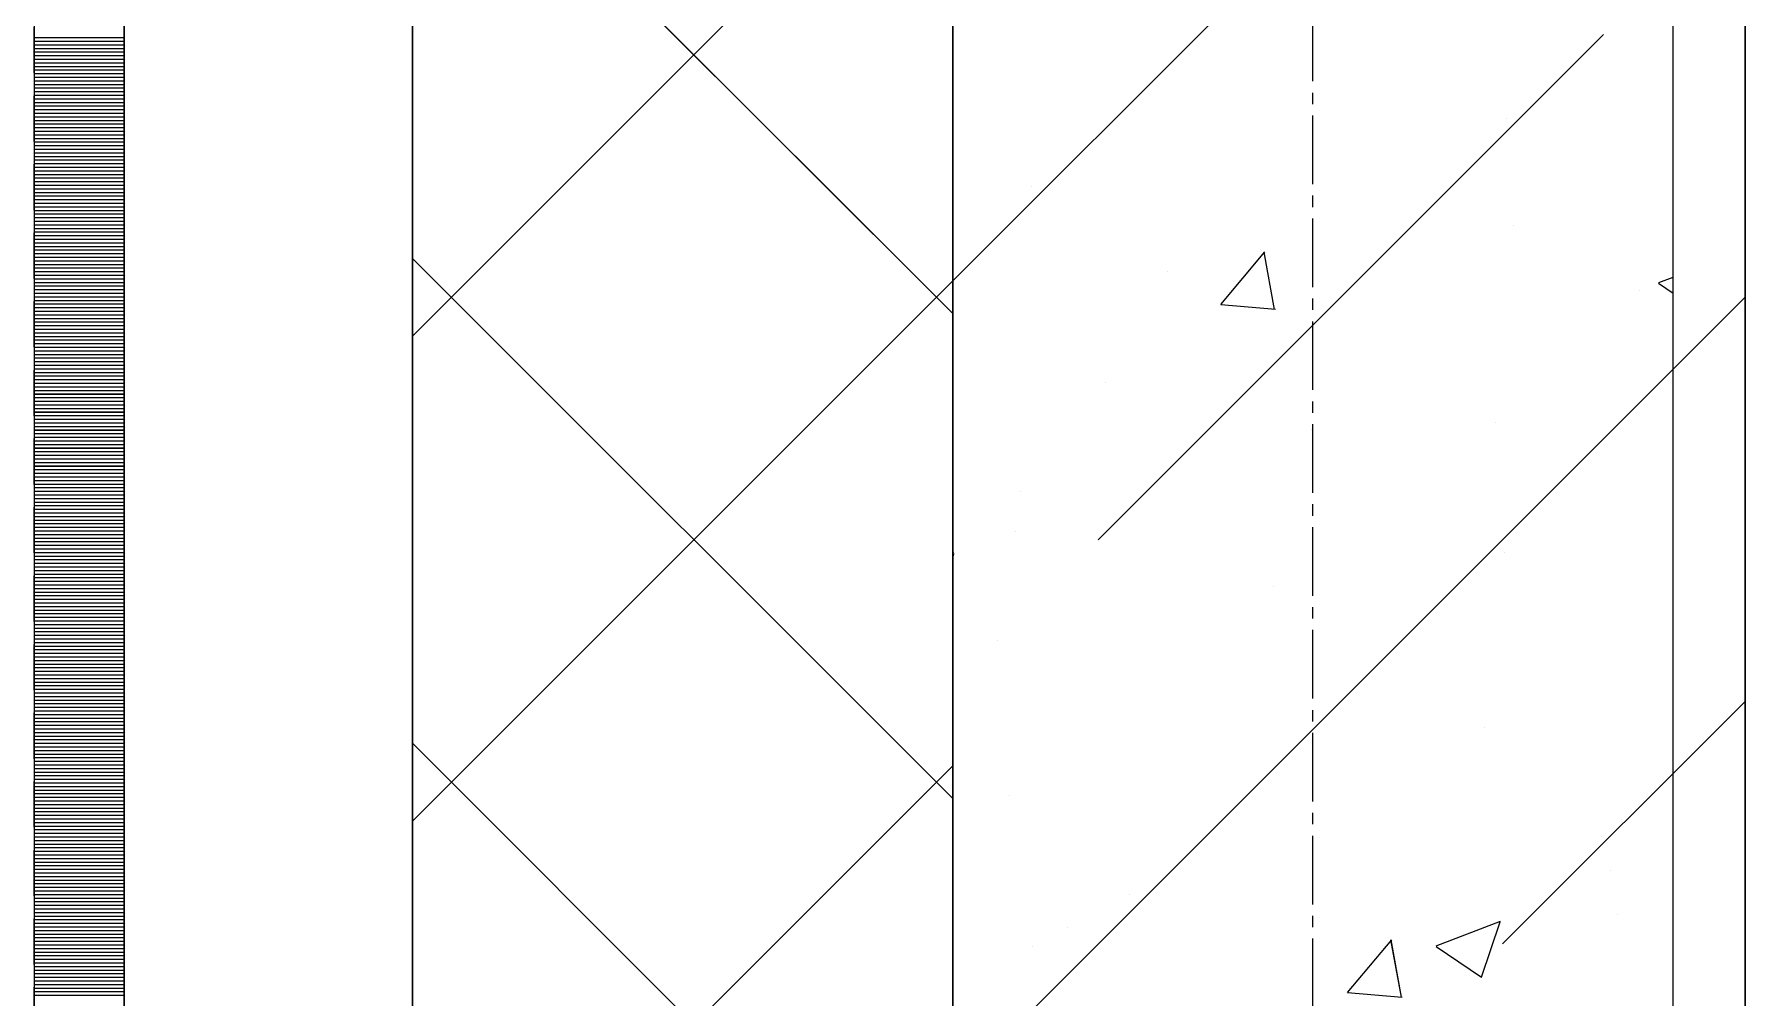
# Model space of a CAD drawing. Header units: millimetres. Extents: x 470010 to 1231400, y -134005 to 421770.
# Drawn here: x 806167.7 to 806643.1, y 158823.3 to 159090.9 of the extents above; entities that cross this region are included whole.
import ezdxf
from ezdxf.enums import TextEntityAlignment as Align

# ---------------------------------------------------------------- set-up
doc = ezdxf.new("R2010")
doc.units = ezdxf.units.MM
for name, pattern in [('CENTER2', [28.575, 19.05, -3.175, 3.175, -3.175]), ('DASHED', [19.05, 12.7, -6.35]), ('HIDDEN2', [4.7625, 3.175, -1.5875])]:
    doc.linetypes.add(name, pattern=pattern)
doc.layers.get('Defpoints').update_dxf_attribs({"color": 140})
doc.layers.add('АР_Делит', color=120, linetype='Continuous', lineweight=0, plot=False)
for name, color, linetype, lineweight in [('АР_Колонны', 70, 'Continuous', 30), ('АР_Стены ЖБ', 7, 'Continuous', 35), ('АР_Стены ПЕНОблок', 52, 'Continuous', 20), ('АР_Тонкая', 254, 'Continuous', 5), ('АР_Утеплитель', 31, 'Continuous', 0), ('АР_Штриховка', 8, 'Continuous', 0)]:
    doc.layers.add(name, color=color, linetype=linetype, lineweight=lineweight)
doc.layers.add('РД_Оси_100', color=7, linetype='Continuous', lineweight=0, true_color=0x525252)
doc.styles.add('style1', font='ARIALN.TTF')

# ---------------------------------------------------------------- blocks, each defined once
blk = doc.blocks.new('СОШ_2200_АР_ОСИ_М100_28.05.24')
at = {"layer": 'АР_Делит', "color": 251, "linetype": 'DASHED', "true_color": 0x636466}
blk.add_lwpolyline([(114955, 135155), (114955, -355), (93595.036, -355), (93595.036, 13855), (94145, 13855), (94145, 68320), (66055, 68320), (66055, 13857.73), (83455, 13857.73), (83455, -355), (45245, -355), (45245, 13145), (44695, 13145), (44695, 26755), (45245, 26755), (45245, 68320), (20455, 68320), (20455, 26755), (27955, 26755), (27955, 13145), (-355, 13145), (-355, 100855)], dxfattribs=at)
at = {"layer": 'РД_Оси_100', "color": 251, "linetype": 'CENTER2', "true_color": 0x636466}
blk.add_line((0, -6155), (0, 139938.679), dxfattribs=at)
blk = doc.blocks.new('A$C9108343f')
at = {"layer": 'АР_Колонны', "color": 18, "linetype": 'HIDDEN2', "lineweight": 25, "true_color": 0x000000}
for p, q in [((140704.09, 258479.49), (140704.09, 259679.49)), ((140924.09, 259679.49), (140924.09, 258479.49))]:
    blk.add_line(p, q, dxfattribs=at)
at = {"layer": 'АР_Колонны', "color": 18, "linetype": 'Continuous', "lineweight": 15, "true_color": 0x000000}
for p, q in [((140704.09, 259679.49), (140704.09, 258479.49)), ((140704.09, 259679.49), (140704.09, 258479.49)), ((140924.09, 258479.49), (140924.09, 259679.49)), ((140924.09, 258479.49), (140924.09, 259679.49))]:
    blk.add_line(p, q, dxfattribs=at)
at = {"layer": 'АР_Стены ЖБ', "color": 18, "linetype": 'Continuous', "lineweight": 30, "true_color": 0x000000}
for p, q in [((140704.09, 259679.49), (140704.09, 258479.49)), ((140924.09, 258479.49), (140924.09, 259679.49))]:
    blk.add_line(p, q, dxfattribs=at)
at = {"layer": 'АР_Стены ПЕНОблок', "color": 18, "linetype": 'Continuous', "lineweight": 20, "true_color": 0x000000}
for p, q in [((140704.09, 313879.49), (140704.09, 237679.49)), ((140904.09, 237679.49), (140904.09, 313879.49))]:
    blk.add_line(p, q, dxfattribs=at)
at = {"layer": 'АР_Тонкая', "color": 18, "linetype": 'Continuous', "lineweight": 5, "true_color": 0x000000}
for p, q in [((140449.09, 313879.49), (140449.09, 237679.49)), ((140474.09, 313879.49), (140474.09, 237679.49)), ((140474.09, 237679.49), (140474.09, 313879.49)), ((140554.09, 237679.49), (140554.09, 313879.49))]:
    blk.add_line(p, q, dxfattribs=at)
at = {"layer": 'АР_Утеплитель', "color": 18, "linetype": 'Continuous', "lineweight": 0, "true_color": 0x000000}
for p, q in [((140554.09, 313879.49), (140554.09, 237679.49)), ((140704.09, 237679.49), (140704.09, 313879.49))]:
    blk.add_line(p, q, dxfattribs=at)
at = {"layer": 'АР_Штриховка', "color": 18, "linetype": 'Continuous', "lineweight": 5, "true_color": 0x000000}
for p, q in [((140704.09, 259388.63), (140924.09, 259608.63)), ((140744.49, 259316.78), (140884.81, 259457.09)), ((140704.09, 259164.13), (140924.09, 259384.13)), ((140716.43, 259288.71), (140716.43, 259288.71)), ((140856.74, 259204.52), (140924.09, 259271.87))]:
    blk.add_line(p, q, dxfattribs=at)
at = {"layer": 'АР_Штриховка', "color": 18, "linetype": 'Continuous', "lineweight": 0, "true_color": 0x000000}
for p, q in [((140704.09, 259379.62), (140554.09, 259529.62)), ((140554.09, 259373.34), (140704.09, 259523.34)), ((140449.09, 259456.24), (140474.09, 259456.24)), ((140449.09, 259455.24), (140474.09, 259455.24)), ((140449.09, 259454.24), (140474.09, 259454.24)), ((140449.09, 259453.24), (140474.09, 259453.24)), ((140449.09, 259452.24), (140474.09, 259452.24)), ((140449.09, 259451.24), (140474.09, 259451.24)), ((140449.09, 259450.24), (140474.09, 259450.24)), ((140449.09, 259449.24), (140474.09, 259449.24)), ((140449.09, 259448.24), (140474.09, 259448.24)), ((140449.09, 259447.24), (140474.09, 259447.24)), ((140449.09, 259446.24), (140474.09, 259446.24)), ((140449.09, 259445.24), (140474.09, 259445.24)), ((140449.09, 259444.24), (140474.09, 259444.24)), ((140449.09, 259443.24), (140474.09, 259443.24)), ((140449.09, 259442.24), (140474.09, 259442.24)), ((140449.09, 259441.24), (140474.09, 259441.24)), ((140449.09, 259440.24), (140474.09, 259440.24)), ((140449.09, 259439.24), (140474.09, 259439.24)), ((140449.09, 259438.24), (140474.09, 259438.24)), ((140449.09, 259437.24), (140474.09, 259437.24)), ((140449.09, 259436.24), (140474.09, 259436.24)), ((140449.09, 259435.24), (140474.09, 259435.24)), ((140449.09, 259434.24), (140474.09, 259434.24)), ((140449.09, 259433.24), (140474.09, 259433.24)), ((140449.09, 259432.24), (140474.09, 259432.24)), ((140449.09, 259431.24), (140474.09, 259431.24)), ((140449.09, 259430.24), (140474.09, 259430.24)), ((140857.83, 259433.8), (140857.83, 259433.8)), ((140449.09, 259429.24), (140474.09, 259429.24)), ((140449.09, 259428.24), (140474.09, 259428.24)), ((140449.09, 259427.24), (140474.09, 259427.24)), ((140449.09, 259426.24), (140474.09, 259426.24)), ((140449.09, 259425.24), (140474.09, 259425.24)), ((140449.09, 259424.24), (140474.09, 259424.24)), ((140449.09, 259423.24), (140474.09, 259423.24)), ((140449.09, 259422.24), (140474.09, 259422.24)), ((140449.09, 259421.24), (140474.09, 259421.24)), ((140449.09, 259420.24), (140474.09, 259420.24)), ((140449.09, 259419.24), (140474.09, 259419.24)), ((140449.09, 259418.24), (140474.09, 259418.24)), ((140449.09, 259417.24), (140474.09, 259417.24)), ((140449.09, 259416.24), (140474.09, 259416.24)), ((140449.09, 259415.24), (140474.09, 259415.24)), ((140449.09, 259414.24), (140474.09, 259414.24)), ((140449.09, 259413.24), (140474.09, 259413.24)), ((140449.09, 259412.24), (140474.09, 259412.24)), ((140449.09, 259411.24), (140474.09, 259411.24)), ((140725.91, 259414.75), (140725.91, 259414.75)), ((140449.09, 259410.24), (140474.09, 259410.24)), ((140449.09, 259409.24), (140474.09, 259409.24)), ((140449.09, 259408.24), (140474.09, 259408.24)), ((140449.09, 259407.24), (140474.09, 259407.24)), ((140449.09, 259406.24), (140474.09, 259406.24)), ((140449.09, 259405.24), (140474.09, 259405.24)), ((140449.09, 259404.24), (140474.09, 259404.24)), ((140449.09, 259403.24), (140474.09, 259403.24)), ((140449.09, 259402.24), (140474.09, 259402.24)), ((140859.88, 259404.05), (140859.88, 259404.05)), ((140449.09, 259401.24), (140474.09, 259401.24)), ((140449.09, 259400.24), (140474.09, 259400.24)), ((140449.09, 259399.24), (140474.09, 259399.24)), ((140449.09, 259398.24), (140474.09, 259398.24)), ((140449.09, 259397.24), (140474.09, 259397.24)), ((140778.48, 259382.11), (140790.73, 259396.7)), ((140793.46, 259380.73), (140790.52, 259396.65)), ((140449.09, 259396.24), (140474.09, 259396.24)), ((140449.09, 259395.24), (140474.09, 259395.24)), ((140449.09, 259394.24), (140474.09, 259394.24)), ((140449.09, 259393.24), (140474.09, 259393.24)), ((140449.09, 259392.24), (140474.09, 259392.24)), ((140704.09, 259244.92), (140554.09, 259394.92)), ((140449.09, 259391.24), (140474.09, 259391.24)), ((140449.09, 259390.24), (140474.09, 259390.24)), ((140449.09, 259389.24), (140474.09, 259389.24)), ((140449.09, 259388.24), (140474.09, 259388.24)), ((140449.09, 259387.24), (140474.09, 259387.24)), ((140554.09, 259238.63), (140704.09, 259388.63)), ((140763.68, 259391.39), (140763.68, 259391.39)), ((140900.07, 259387.99), (140904.09, 259385.27)), ((140900.15, 259388.18), (140904.09, 259389.69)), ((140449.09, 259386.24), (140474.09, 259386.24)), ((140449.09, 259385.24), (140474.09, 259385.24)), ((140449.09, 259384.24), (140474.09, 259384.24)), ((140449.09, 259383.24), (140474.09, 259383.24)), ((140449.09, 259382.24), (140474.09, 259382.24)), ((140894.65, 259385.99), (140894.65, 259385.99)), ((140449.09, 259381.24), (140474.09, 259381.24)), ((140449.09, 259380.24), (140474.09, 259380.24)), ((140449.09, 259379.24), (140474.09, 259379.24)), ((140449.09, 259378.24), (140474.09, 259378.24)), ((140778.48, 259382.1), (140793.66, 259380.77)), ((140449.09, 259377.24), (140474.09, 259377.24)), ((140449.09, 259376.24), (140474.09, 259376.24)), ((140449.09, 259375.24), (140474.09, 259375.24)), ((140449.09, 259374.24), (140474.09, 259374.24)), ((140449.09, 259373.24), (140474.09, 259373.24)), ((140449.09, 259372.24), (140474.09, 259372.24)), ((140449.09, 259371.24), (140474.09, 259371.24)), ((140449.09, 259370.24), (140474.09, 259370.24)), ((140449.09, 259369.24), (140474.09, 259369.24)), ((140449.09, 259368.24), (140474.09, 259368.24)), ((140449.09, 259367.24), (140474.09, 259367.24)), ((140449.09, 259366.24), (140474.09, 259366.24)), ((140449.09, 259365.24), (140474.09, 259365.24)), ((140449.09, 259364.24), (140474.09, 259364.24)), ((140449.09, 259363.24), (140474.09, 259363.24)), ((140449.09, 259362.24), (140474.09, 259362.24)), ((140449.09, 259361.24), (140474.09, 259361.24)), ((140449.09, 259360.24), (140474.09, 259360.24)), ((140449.09, 259359.24), (140474.09, 259359.24)), ((140746.52, 259360.57), (140746.52, 259360.57)), ((140449.09, 259358.24), (140474.09, 259358.24)), ((140449.09, 259357.24), (140474.09, 259357.24)), ((140449.09, 259356.24), (140474.09, 259356.24)), ((140449.09, 259355.24), (140474.09, 259355.24)), ((140449.09, 259354.24), (140474.09, 259354.24)), ((140449.09, 259353.24), (140474.09, 259353.24)), ((140449.09, 259352.24), (140474.09, 259352.24)), ((140449.09, 259351.24), (140474.09, 259351.24)), ((140449.09, 259350.24), (140474.09, 259350.24)), ((140449.09, 259349.24), (140474.09, 259349.24)), ((140854.74, 259349.24), (140854.74, 259349.24)), ((140449.09, 259348.24), (140474.09, 259348.24)), ((140449.09, 259347.24), (140474.09, 259347.24)), ((140449.09, 259346.24), (140474.09, 259346.24)), ((140449.09, 259345.24), (140474.09, 259345.24)), ((140449.09, 259344.24), (140474.09, 259344.24)), ((140803.62, 259347.41), (140803.62, 259347.41)), ((140449.09, 259343.24), (140474.09, 259343.24)), ((140449.09, 259342.24), (140474.09, 259342.24)), ((140449.09, 259341.24), (140474.09, 259341.24)), ((140449.09, 259340.24), (140474.09, 259340.24)), ((140449.09, 259339.24), (140474.09, 259339.24)), ((140449.09, 259338.24), (140474.09, 259338.24)), ((140449.09, 259337.24), (140474.09, 259337.24)), ((140449.09, 259336.24), (140474.09, 259336.24)), ((140449.09, 259335.24), (140474.09, 259335.24)), ((140449.09, 259334.24), (140474.09, 259334.24)), ((140449.09, 259333.24), (140474.09, 259333.24)), ((140449.09, 259332.24), (140474.09, 259332.24)), ((140449.09, 259331.24), (140474.09, 259331.24)), ((140449.09, 259330.24), (140474.09, 259330.24)), ((140722.82, 259330.2), (140722.82, 259330.2)), ((140449.09, 259329.24), (140474.09, 259329.24)), ((140449.09, 259328.24), (140474.09, 259328.24)), ((140449.09, 259327.24), (140474.09, 259327.24)), ((140449.09, 259326.24), (140474.09, 259326.24)), ((140449.09, 259325.24), (140474.09, 259325.24)), ((140449.09, 259324.24), (140474.09, 259324.24)), ((140449.09, 259323.24), (140474.09, 259323.24)), ((140449.09, 259322.24), (140474.09, 259322.24)), ((140449.09, 259321.24), (140474.09, 259321.24)), ((140449.09, 259320.24), (140474.09, 259320.24)), ((140449.09, 259319.24), (140474.09, 259319.24)), ((140449.09, 259318.24), (140474.09, 259318.24)), ((140449.09, 259317.24), (140474.09, 259317.24)), ((140449.09, 259316.24), (140474.09, 259316.24)), ((140721.59, 259319.02), (140721.59, 259319.02)), ((140449.09, 259315.24), (140474.09, 259315.24)), ((140449.09, 259314.24), (140474.09, 259314.24)), ((140449.09, 259313.24), (140474.09, 259313.24)), ((140449.09, 259312.24), (140474.09, 259312.24)), ((140449.09, 259311.24), (140474.09, 259311.24)), ((140704.09, 259312.92), (140704.52, 259313.08)), ((140704.09, 259311.85), (140704.44, 259312.89)), ((140857.18, 259313.29), (140857.18, 259313.29)), ((140449.09, 259310.24), (140474.09, 259310.24)), ((140449.09, 259309.24), (140474.09, 259309.24)), ((140449.09, 259308.24), (140474.09, 259308.24)), ((140449.09, 259307.24), (140474.09, 259307.24)), ((140449.09, 259306.24), (140474.09, 259306.24)), ((140449.09, 259305.24), (140474.09, 259305.24)), ((140449.09, 259304.24), (140474.09, 259304.24)), ((140449.09, 259303.24), (140474.09, 259303.24)), ((140449.09, 259302.24), (140474.09, 259302.24)), ((140793.06, 259303.87), (140793.06, 259303.87)), ((140449.09, 259301.24), (140474.09, 259301.24)), ((140449.09, 259300.24), (140474.09, 259300.24)), ((140449.09, 259299.24), (140474.09, 259299.24)), ((140449.09, 259298.24), (140474.09, 259298.24)), ((140449.09, 259297.24), (140474.09, 259297.24)), ((140449.09, 259296.24), (140474.09, 259296.24)), ((140449.09, 259295.24), (140474.09, 259295.24)), ((140449.09, 259294.24), (140474.09, 259294.24)), ((140449.09, 259293.24), (140474.09, 259293.24)), ((140449.09, 259292.24), (140474.09, 259292.24)), ((140449.09, 259291.24), (140474.09, 259291.24)), ((140449.09, 259290.24), (140474.09, 259290.24)), ((140449.09, 259289.24), (140474.09, 259289.24)), ((140449.09, 259288.24), (140474.09, 259288.24)), ((140449.09, 259287.24), (140474.09, 259287.24)), ((140449.09, 259286.24), (140474.09, 259286.24)), ((140449.09, 259285.24), (140474.09, 259285.24)), ((140449.09, 259284.24), (140474.09, 259284.24)), ((140449.09, 259283.24), (140474.09, 259283.24)), ((140449.09, 259282.24), (140474.09, 259282.24)), ((140449.09, 259281.24), (140474.09, 259281.24)), ((140449.09, 259280.24), (140474.09, 259280.24)), ((140449.09, 259279.24), (140474.09, 259279.24)), ((140449.09, 259278.24), (140474.09, 259278.24)), ((140449.09, 259277.24), (140474.09, 259277.24)), ((140449.09, 259276.24), (140474.09, 259276.24)), ((140449.09, 259275.24), (140474.09, 259275.24)), ((140449.09, 259274.24), (140474.09, 259274.24)), ((140449.09, 259273.24), (140474.09, 259273.24)), ((140449.09, 259272.24), (140474.09, 259272.24)), ((140449.09, 259271.24), (140474.09, 259271.24)), ((140449.09, 259270.24), (140474.09, 259270.24)), ((140449.09, 259269.24), (140474.09, 259269.24)), ((140449.09, 259268.24), (140474.09, 259268.24)), ((140449.09, 259267.24), (140474.09, 259267.24)), ((140449.09, 259266.24), (140474.09, 259266.24)), ((140449.09, 259265.24), (140474.09, 259265.24)), ((140449.09, 259264.24), (140474.09, 259264.24)), ((140851.65, 259264.69), (140851.65, 259264.69)), ((140449.09, 259263.24), (140474.09, 259263.24)), ((140449.09, 259262.24), (140474.09, 259262.24)), ((140449.09, 259261.24), (140474.09, 259261.24)), ((140449.09, 259260.24), (140474.09, 259260.24)), ((140449.09, 259259.24), (140474.09, 259259.24)), ((140704.09, 259110.22), (140554.09, 259260.22)), ((140449.09, 259258.24), (140474.09, 259258.24)), ((140449.09, 259257.24), (140474.09, 259257.24)), ((140449.09, 259256.24), (140474.09, 259256.24)), ((140449.09, 259255.24), (140474.09, 259255.24)), ((140449.09, 259254.24), (140474.09, 259254.24)), ((140554.09, 259103.93), (140704.09, 259253.93)), ((140449.09, 259253.24), (140474.09, 259253.24)), ((140449.09, 259252.24), (140474.09, 259252.24)), ((140449.09, 259251.24), (140474.09, 259251.24)), ((140449.09, 259250.24), (140474.09, 259250.24)), ((140449.09, 259249.24), (140474.09, 259249.24)), ((140449.09, 259248.24), (140474.09, 259248.24)), ((140449.09, 259247.24), (140474.09, 259247.24)), ((140449.09, 259246.24), (140474.09, 259246.24)), ((140449.09, 259245.24), (140474.09, 259245.24)), ((140719.73, 259245.64), (140719.73, 259245.64)), ((140449.09, 259244.24), (140474.09, 259244.24)), ((140449.09, 259243.24), (140474.09, 259243.24)), ((140449.09, 259242.24), (140474.09, 259242.24)), ((140449.09, 259241.24), (140474.09, 259241.24)), ((140449.09, 259240.24), (140474.09, 259240.24)), ((140449.09, 259239.24), (140474.09, 259239.24)), ((140449.09, 259238.24), (140474.09, 259238.24)), ((140449.09, 259237.24), (140474.09, 259237.24)), ((140449.09, 259236.24), (140474.09, 259236.24)), ((140449.09, 259235.24), (140474.09, 259235.24)), ((140449.09, 259234.24), (140474.09, 259234.24)), ((140449.09, 259233.24), (140474.09, 259233.24)), ((140449.09, 259232.24), (140474.09, 259232.24)), ((140449.09, 259231.24), (140474.09, 259231.24)), ((140449.09, 259230.24), (140474.09, 259230.24)), ((140884.16, 259234.44), (140884.16, 259234.44)), ((140449.09, 259229.24), (140474.09, 259229.24)), ((140449.09, 259228.24), (140474.09, 259228.24)), ((140449.09, 259227.24), (140474.09, 259227.24)), ((140449.09, 259226.24), (140474.09, 259226.24)), ((140449.09, 259225.24), (140474.09, 259225.24)), ((140449.09, 259224.24), (140474.09, 259224.24)), ((140449.09, 259223.24), (140474.09, 259223.24)), ((140449.09, 259222.24), (140474.09, 259222.24)), ((140449.09, 259221.24), (140474.09, 259221.24)), ((140886.66, 259224.81), (140886.66, 259224.81)), ((140449.09, 259220.24), (140474.09, 259220.24)), ((140449.09, 259219.24), (140474.09, 259219.24)), ((140449.09, 259218.24), (140474.09, 259218.24)), ((140449.09, 259217.24), (140474.09, 259217.24)), ((140449.09, 259216.24), (140474.09, 259216.24)), ((140753.09, 259218.3), (140753.09, 259218.3)), ((140449.09, 259215.24), (140474.09, 259215.24)), ((140449.09, 259214.24), (140474.09, 259214.24)), ((140449.09, 259213.24), (140474.09, 259213.24)), ((140449.09, 259212.24), (140474.09, 259212.24)), ((140449.09, 259211.24), (140474.09, 259211.24)), ((140888.68, 259212.57), (140888.68, 259212.57)), ((140449.09, 259210.24), (140474.09, 259210.24)), ((140449.09, 259209.24), (140474.09, 259209.24)), ((140449.09, 259208.24), (140474.09, 259208.24)), ((140449.09, 259207.24), (140474.09, 259207.24)), ((140736.03, 259209.01), (140736.03, 259209.01)), ((140838.35, 259203.99), (140856.14, 259210.82)), ((140850.91, 259195.28), (140856.06, 259210.63)), ((140449.09, 259206.24), (140474.09, 259206.24)), ((140449.09, 259205.24), (140474.09, 259205.24)), ((140449.09, 259204.24), (140474.09, 259204.24)), ((140449.09, 259203.24), (140474.09, 259203.24)), ((140449.09, 259202.24), (140474.09, 259202.24)), ((140726.24, 259203.69), (140726.24, 259203.69)), ((140813.72, 259191.05), (140825.97, 259205.64)), ((140828.7, 259189.67), (140825.77, 259205.59)), ((140838.27, 259203.8), (140850.9, 259195.28)), ((140449.09, 259201.24), (140474.09, 259201.24)), ((140449.09, 259200.24), (140474.09, 259200.24)), ((140449.09, 259199.24), (140474.09, 259199.24)), ((140449.09, 259198.24), (140474.09, 259198.24)), ((140449.09, 259197.24), (140474.09, 259197.24)), ((140449.09, 259196.24), (140474.09, 259196.24)), ((140449.09, 259195.24), (140474.09, 259195.24)), ((140449.09, 259194.24), (140474.09, 259194.24)), ((140449.09, 259193.24), (140474.09, 259193.24)), ((140449.09, 259192.24), (140474.09, 259192.24)), ((140449.09, 259191.24), (140474.09, 259191.24)), ((140449.09, 259190.24), (140474.09, 259190.24)), ((140813.72, 259191.04), (140828.91, 259189.71))]:
    blk.add_line(p, q, dxfattribs=at)
at = {"layer": 'РД_Оси_100'}
blk.add_blockref('СОШ_2200_АР_ОСИ_М100_28.05.24', (140804.09, 223079.49), dxfattribs=at)
at = {"layer": 'Defpoints', "color": 18, "true_color": 0x000000, "style": 'style1'}
for p in [(143949.34, 316089.12), (143974.98, 281639.5), (143890.4, 273244.71), (143839.99, 264276.81), (143967.75, 254892.38), (12251.96, 104178.14), (12382.58, 96023.14)]:
    blk.add_attdef('АР-ПОМЕЩЕНИЕ:НАИМЕНОВАНИЕ', text='', height=100, dxfattribs=at).set_placement(p, align=Align.MIDDLE)
at = {"layer": 'Defpoints', "color": 18, "true_color": 0x000000, "style": 'style1', "flags": 8}
for p in [(143951.3, 279099.09), (143848.34, 269251.11), (143875.33, 260094.25), (144049.74, 250824.7), (163419.28, 238153.36), (155897.46, 237965.97), (183037.2, 237965.97), (143342.94, 237876.19)]:
    blk.add_attdef('АР-ПОМЕЩЕНИЕ:НАИМЕНОВАНИЕ', text='', height=100, dxfattribs=at).set_placement(p, align=Align.MIDDLE)

msp = doc.modelspace()

# ---------------------------------------------------------------- linework, layer by layer
at = {"layer": 'АР_Колонны', "color": 18, "linetype": 'HIDDEN2', "lineweight": 25, "true_color": 0x000000}
for p, q in [((806422.706, 158113.25), (806422.706, 159313.25)), ((806642.706, 159313.25), (806642.706, 158113.25))]:
    msp.add_line(p, q, dxfattribs=at)
at = {"layer": 'АР_Колонны', "color": 18, "linetype": 'Continuous', "lineweight": 15, "true_color": 0x000000}
for p, q in [((806422.706, 159313.25), (806422.706, 158113.25)), ((806422.706, 159313.25), (806422.706, 158113.25)), ((806642.706, 158113.25), (806642.706, 159313.25)), ((806642.706, 158113.25), (806642.706, 159313.25))]:
    msp.add_line(p, q, dxfattribs=at)
at = {"layer": 'АР_Стены ЖБ', "color": 18, "linetype": 'Continuous', "lineweight": 30, "true_color": 0x000000}
for p, q in [((806422.706, 159313.25), (806422.706, 158113.25)), ((806642.706, 158113.25), (806642.706, 159313.25))]:
    msp.add_line(p, q, dxfattribs=at)
at = {"layer": 'АР_Стены ПЕНОблок', "color": 18, "linetype": 'Continuous', "lineweight": 20, "true_color": 0x000000}
for p, q in [((806422.706, 213513.251), (806422.706, 137313.251)), ((806622.706, 137313.251), (806622.706, 213513.251))]:
    msp.add_line(p, q, dxfattribs=at)
at = {"layer": 'АР_Тонкая', "color": 18, "linetype": 'Continuous', "lineweight": 5, "true_color": 0x000000}
for p, q in [((806167.706, 213513.251), (806167.706, 137313.251)), ((806192.706, 213513.251), (806192.706, 137313.251)), ((806192.706, 137313.251), (806192.706, 213513.251)), ((806272.706, 137313.251), (806272.706, 213513.251))]:
    msp.add_line(p, q, dxfattribs=at)
at = {"layer": 'АР_Утеплитель', "color": 18, "linetype": 'Continuous', "lineweight": 0, "true_color": 0x000000}
for p, q in [((806272.706, 213513.251), (806272.706, 137313.251)), ((806422.706, 137313.251), (806422.706, 213513.251))]:
    msp.add_line(p, q, dxfattribs=at)
at = {"layer": 'АР_Штриховка', "color": 18, "linetype": 'Continuous', "lineweight": 5, "true_color": 0x000000}
for p, q in [((806422.706, 159022.39), (806642.706, 159242.39)), ((806463.103, 158950.533), (806603.419, 159090.85)), ((806422.706, 158797.883), (806642.706, 159017.883)), ((806575.356, 158838.28), (806642.706, 158905.63))]:
    msp.add_line(p, q, dxfattribs=at)
at = {"layer": 'АР_Штриховка', "color": 18, "linetype": 'Continuous', "lineweight": 0, "true_color": 0x000000}
for p, q in [((806422.706, 159013.381), (806272.706, 159163.381)), ((806272.706, 159007.094), (806422.706, 159157.094)), ((806167.706, 159090), (806192.706, 159090)), ((806167.706, 159089), (806192.706, 159089)), ((806167.706, 159088), (806192.706, 159088)), ((806167.706, 159087), (806192.706, 159087)), ((806167.706, 159086), (806192.706, 159086)), ((806167.706, 159085), (806192.706, 159085)), ((806167.706, 159084), (806192.706, 159084)), ((806167.706, 159083), (806192.706, 159083)), ((806167.706, 159082), (806192.706, 159082)), ((806167.706, 159081), (806192.706, 159081)), ((806167.706, 159080), (806192.706, 159080)), ((806167.706, 159079), (806192.706, 159079)), ((806167.706, 159078), (806192.706, 159078)), ((806167.706, 159077), (806192.706, 159077)), ((806167.706, 159076), (806192.706, 159076)), ((806167.706, 159075), (806192.706, 159075)), ((806167.706, 159074), (806192.706, 159074)), ((806167.706, 159073), (806192.706, 159073)), ((806167.706, 159072), (806192.706, 159072)), ((806167.706, 159071), (806192.706, 159071)), ((806167.706, 159070), (806192.706, 159070)), ((806167.706, 159069), (806192.706, 159069)), ((806167.706, 159068), (806192.706, 159068)), ((806167.706, 159067), (806192.706, 159067)), ((806167.706, 159066), (806192.706, 159066)), ((806167.706, 159065), (806192.706, 159065)), ((806167.706, 159064), (806192.706, 159064)), ((806167.706, 159063), (806192.706, 159063)), ((806167.706, 159062), (806192.706, 159062)), ((806167.706, 159061), (806192.706, 159061)), ((806167.706, 159060), (806192.706, 159060)), ((806167.706, 159059), (806192.706, 159059)), ((806167.706, 159058), (806192.706, 159058)), ((806167.706, 159057), (806192.706, 159057)), ((806167.706, 159056), (806192.706, 159056)), ((806167.706, 159055), (806192.706, 159055)), ((806167.706, 159054), (806192.706, 159054)), ((806167.706, 159053), (806192.706, 159053)), ((806167.706, 159052), (806192.706, 159052)), ((806167.706, 159051), (806192.706, 159051)), ((806167.706, 159050), (806192.706, 159050)), ((806167.706, 159049), (806192.706, 159049)), ((806167.706, 159048), (806192.706, 159048)), ((806167.706, 159047), (806192.706, 159047)), ((806167.706, 159046), (806192.706, 159046)), ((806167.706, 159045), (806192.706, 159045)), ((806167.706, 159044), (806192.706, 159044)), ((806167.706, 159043), (806192.706, 159043)), ((806167.706, 159042), (806192.706, 159042)), ((806167.706, 159041), (806192.706, 159041)), ((806167.706, 159040), (806192.706, 159040)), ((806167.706, 159039), (806192.706, 159039)), ((806167.706, 159038), (806192.706, 159038)), ((806167.706, 159037), (806192.706, 159037)), ((806167.706, 159036), (806192.706, 159036)), ((806167.706, 159035), (806192.706, 159035)), ((806167.706, 159034), (806192.706, 159034)), ((806167.706, 159033), (806192.706, 159033)), ((806167.706, 159032), (806192.706, 159032)), ((806167.706, 159031), (806192.706, 159031)), ((806167.706, 159030), (806192.706, 159030)), ((806167.706, 159029), (806192.706, 159029)), ((806167.706, 159028), (806192.706, 159028)), ((806167.706, 159027), (806192.706, 159027)), ((806167.706, 159026), (806192.706, 159026)), ((806422.706, 158878.677), (806272.706, 159028.677)), ((806497.093, 159015.863), (806509.338, 159030.456)), ((806512.073, 159014.487), (806509.137, 159030.409)), ((806167.706, 159025), (806192.706, 159025)), ((806167.706, 159024), (806192.706, 159024)), ((806167.706, 159023), (806192.706, 159023)), ((806167.706, 159022), (806192.706, 159022)), ((806272.706, 158872.39), (806422.706, 159022.39)), ((806618.68, 159021.747), (806622.706, 159019.031)), ((806618.767, 159021.938), (806622.706, 159023.45)), ((806167.706, 159021), (806192.706, 159021)), ((806167.706, 159020), (806192.706, 159020)), ((806167.706, 159019), (806192.706, 159019)), ((806167.706, 159018), (806192.706, 159018)), ((806167.706, 159017), (806192.706, 159017)), ((806167.706, 159016), (806192.706, 159016)), ((806167.706, 159015), (806192.706, 159015)), ((806167.706, 159014), (806192.706, 159014)), ((806167.706, 159013), (806192.706, 159013)), ((806167.706, 159012), (806192.706, 159012)), ((806497.092, 159015.853), (806512.274, 159014.525)), ((806167.706, 159011), (806192.706, 159011)), ((806167.706, 159010), (806192.706, 159010)), ((806167.706, 159009), (806192.706, 159009)), ((806167.706, 159008), (806192.706, 159008)), ((806167.706, 159007), (806192.706, 159007)), ((806167.706, 159006), (806192.706, 159006)), ((806167.706, 159005), (806192.706, 159005)), ((806167.706, 159004), (806192.706, 159004)), ((806167.706, 159003), (806192.706, 159003)), ((806167.706, 159002), (806192.706, 159002)), ((806167.706, 159001), (806192.706, 159001)), ((806167.706, 159000), (806192.706, 159000)), ((806167.706, 158999), (806192.706, 158999)), ((806167.706, 158998), (806192.706, 158998)), ((806167.706, 158997), (806192.706, 158997)), ((806167.706, 158996), (806192.706, 158996)), ((806167.706, 158995), (806192.706, 158995)), ((806167.706, 158994), (806192.706, 158994)), ((806167.706, 158993), (806192.706, 158993)), ((806167.706, 158992), (806192.706, 158992)), ((806167.706, 158991), (806192.706, 158991)), ((806167.706, 158990), (806192.706, 158990)), ((806167.706, 158989), (806192.706, 158989)), ((806167.706, 158988), (806192.706, 158988)), ((806167.706, 158987), (806192.706, 158987)), ((806167.706, 158986), (806192.706, 158986)), ((806167.706, 158985), (806192.706, 158985)), ((806167.706, 158984), (806192.706, 158984)), ((806167.706, 158983), (806192.706, 158983)), ((806167.706, 158982), (806192.706, 158982)), ((806167.706, 158981), (806192.706, 158981)), ((806167.706, 158980), (806192.706, 158980)), ((806167.706, 158979), (806192.706, 158979)), ((806167.706, 158978), (806192.706, 158978)), ((806167.706, 158977), (806192.706, 158977)), ((806167.706, 158976), (806192.706, 158976)), ((806167.706, 158975), (806192.706, 158975)), ((806167.706, 158974), (806192.706, 158974)), ((806167.706, 158973), (806192.706, 158973)), ((806167.706, 158972), (806192.706, 158972)), ((806167.706, 158971), (806192.706, 158971)), ((806167.706, 158970), (806192.706, 158970)), ((806167.706, 158969), (806192.706, 158969)), ((806167.706, 158968), (806192.706, 158968)), ((806167.706, 158967), (806192.706, 158967)), ((806167.706, 158966), (806192.706, 158966)), ((806167.706, 158965), (806192.706, 158965)), ((806167.706, 158964), (806192.706, 158964)), ((806167.706, 158963), (806192.706, 158963)), ((806167.706, 158962), (806192.706, 158962)), ((806167.706, 158961), (806192.706, 158961)), ((806167.706, 158960), (806192.706, 158960)), ((806167.706, 158959), (806192.706, 158959)), ((806167.706, 158958), (806192.706, 158958)), ((806167.706, 158957), (806192.706, 158957)), ((806167.706, 158956), (806192.706, 158956)), ((806167.706, 158955), (806192.706, 158955)), ((806167.706, 158954), (806192.706, 158954)), ((806167.706, 158953), (806192.706, 158953)), ((806167.706, 158952), (806192.706, 158952)), ((806167.706, 158951), (806192.706, 158951)), ((806167.706, 158950), (806192.706, 158950)), ((806167.706, 158949), (806192.706, 158949)), ((806167.706, 158948), (806192.706, 158948)), ((806167.706, 158947), (806192.706, 158947)), ((806167.706, 158946), (806192.706, 158946)), ((806422.706, 158946.677), (806423.135, 158946.842)), ((806422.706, 158945.608), (806423.055, 158946.649)), ((806167.706, 158945), (806192.706, 158945)), ((806167.706, 158944), (806192.706, 158944)), ((806167.706, 158943), (806192.706, 158943)), ((806167.706, 158942), (806192.706, 158942)), ((806167.706, 158941), (806192.706, 158941)), ((806167.706, 158940), (806192.706, 158940)), ((806167.706, 158939), (806192.706, 158939)), ((806167.706, 158938), (806192.706, 158938)), ((806167.706, 158937), (806192.706, 158937)), ((806167.706, 158936), (806192.706, 158936)), ((806167.706, 158935), (806192.706, 158935)), ((806167.706, 158934), (806192.706, 158934)), ((806167.706, 158933), (806192.706, 158933)), ((806167.706, 158932), (806192.706, 158932)), ((806167.706, 158931), (806192.706, 158931)), ((806167.706, 158930), (806192.706, 158930)), ((806167.706, 158929), (806192.706, 158929)), ((806167.706, 158928), (806192.706, 158928)), ((806167.706, 158927), (806192.706, 158927)), ((806167.706, 158926), (806192.706, 158926)), ((806167.706, 158925), (806192.706, 158925)), ((806167.706, 158924), (806192.706, 158924)), ((806167.706, 158923), (806192.706, 158923)), ((806167.706, 158922), (806192.706, 158922)), ((806167.706, 158921), (806192.706, 158921)), ((806167.706, 158920), (806192.706, 158920)), ((806167.706, 158919), (806192.706, 158919)), ((806167.706, 158918), (806192.706, 158918)), ((806167.706, 158917), (806192.706, 158917)), ((806167.706, 158916), (806192.706, 158916)), ((806167.706, 158915), (806192.706, 158915)), ((806167.706, 158914), (806192.706, 158914)), ((806167.706, 158913), (806192.706, 158913)), ((806167.706, 158912), (806192.706, 158912)), ((806167.706, 158911), (806192.706, 158911)), ((806167.706, 158910), (806192.706, 158910)), ((806167.706, 158909), (806192.706, 158909)), ((806167.706, 158908), (806192.706, 158908)), ((806167.706, 158907), (806192.706, 158907)), ((806167.706, 158906), (806192.706, 158906)), ((806167.706, 158905), (806192.706, 158905)), ((806167.706, 158904), (806192.706, 158904)), ((806167.706, 158903), (806192.706, 158903)), ((806167.706, 158902), (806192.706, 158902)), ((806167.706, 158901), (806192.706, 158901)), ((806167.706, 158900), (806192.706, 158900)), ((806167.706, 158899), (806192.706, 158899)), ((806167.706, 158898), (806192.706, 158898)), ((806167.706, 158897), (806192.706, 158897)), ((806167.706, 158896), (806192.706, 158896)), ((806167.706, 158895), (806192.706, 158895)), ((806167.706, 158894), (806192.706, 158894)), ((806167.706, 158893), (806192.706, 158893)), ((806422.706, 158743.973), (806272.706, 158893.973)), ((806167.706, 158892), (806192.706, 158892)), ((806167.706, 158891), (806192.706, 158891)), ((806167.706, 158890), (806192.706, 158890)), ((806167.706, 158889), (806192.706, 158889)), ((806167.706, 158888), (806192.706, 158888)), ((806167.706, 158887), (806192.706, 158887)), ((806167.706, 158886), (806192.706, 158886)), ((806167.706, 158885), (806192.706, 158885)), ((806167.706, 158884), (806192.706, 158884)), ((806272.706, 158737.686), (806422.706, 158887.686)), ((806167.706, 158883), (806192.706, 158883)), ((806167.706, 158882), (806192.706, 158882)), ((806167.706, 158881), (806192.706, 158881)), ((806167.706, 158880), (806192.706, 158880)), ((806167.706, 158879), (806192.706, 158879)), ((806167.706, 158878), (806192.706, 158878)), ((806167.706, 158877), (806192.706, 158877)), ((806167.706, 158876), (806192.706, 158876)), ((806167.706, 158875), (806192.706, 158875)), ((806167.706, 158874), (806192.706, 158874)), ((806167.706, 158873), (806192.706, 158873)), ((806167.706, 158872), (806192.706, 158872)), ((806167.706, 158871), (806192.706, 158871)), ((806167.706, 158870), (806192.706, 158870)), ((806167.706, 158869), (806192.706, 158869)), ((806167.706, 158868), (806192.706, 158868)), ((806167.706, 158867), (806192.706, 158867)), ((806167.706, 158866), (806192.706, 158866)), ((806167.706, 158865), (806192.706, 158865)), ((806167.706, 158864), (806192.706, 158864)), ((806167.706, 158863), (806192.706, 158863)), ((806167.706, 158862), (806192.706, 158862)), ((806167.706, 158861), (806192.706, 158861)), ((806167.706, 158860), (806192.706, 158860)), ((806167.706, 158859), (806192.706, 158859)), ((806167.706, 158858), (806192.706, 158858)), ((806167.706, 158857), (806192.706, 158857)), ((806167.706, 158856), (806192.706, 158856)), ((806167.706, 158855), (806192.706, 158855)), ((806167.706, 158854), (806192.706, 158854)), ((806167.706, 158853), (806192.706, 158853)), ((806167.706, 158852), (806192.706, 158852)), ((806167.706, 158851), (806192.706, 158851)), ((806167.706, 158850), (806192.706, 158850)), ((806167.706, 158849), (806192.706, 158849)), ((806167.706, 158848), (806192.706, 158848)), ((806167.706, 158847), (806192.706, 158847)), ((806167.706, 158846), (806192.706, 158846)), ((806167.706, 158845), (806192.706, 158845)), ((806167.706, 158844), (806192.706, 158844)), ((806167.706, 158843), (806192.706, 158843)), ((806167.706, 158842), (806192.706, 158842)), ((806167.706, 158841), (806192.706, 158841)), ((806556.965, 158837.749), (806574.749, 158844.576)), ((806569.52, 158829.035), (806574.67, 158844.384)), ((806167.706, 158840), (806192.706, 158840)), ((806167.706, 158839), (806192.706, 158839)), ((806167.706, 158838), (806192.706, 158838)), ((806167.706, 158837), (806192.706, 158837)), ((806167.706, 158836), (806192.706, 158836)), ((806532.337, 158824.806), (806544.582, 158839.399)), ((806547.316, 158823.43), (806544.379, 158839.352)), ((806556.878, 158837.559), (806569.513, 158829.036)), ((806167.706, 158835), (806192.706, 158835)), ((806167.706, 158834), (806192.706, 158834)), ((806167.706, 158833), (806192.706, 158833)), ((806167.706, 158832), (806192.706, 158832)), ((806167.706, 158831), (806192.706, 158831)), ((806167.706, 158830), (806192.706, 158830)), ((806167.706, 158829), (806192.706, 158829)), ((806167.706, 158828), (806192.706, 158828)), ((806167.706, 158827), (806192.706, 158827)), ((806167.706, 158826), (806192.706, 158826)), ((806167.706, 158825), (806192.706, 158825)), ((806167.706, 158824), (806192.706, 158824)), ((806532.336, 158824.796), (806547.518, 158823.468))]:
    msp.add_line(p, q, dxfattribs=at)

# ---------------------------------------------------------------- block references
msp.add_blockref('A$C9108343f', (665718.612, -100366.242))
at = {"layer": 'РД_Оси_100'}
msp.add_blockref('СОШ_2200_АР_ОСИ_М100_28.05.24', (806522.706, 122713.251), dxfattribs=at)

doc.saveas('drawing.dxf')
